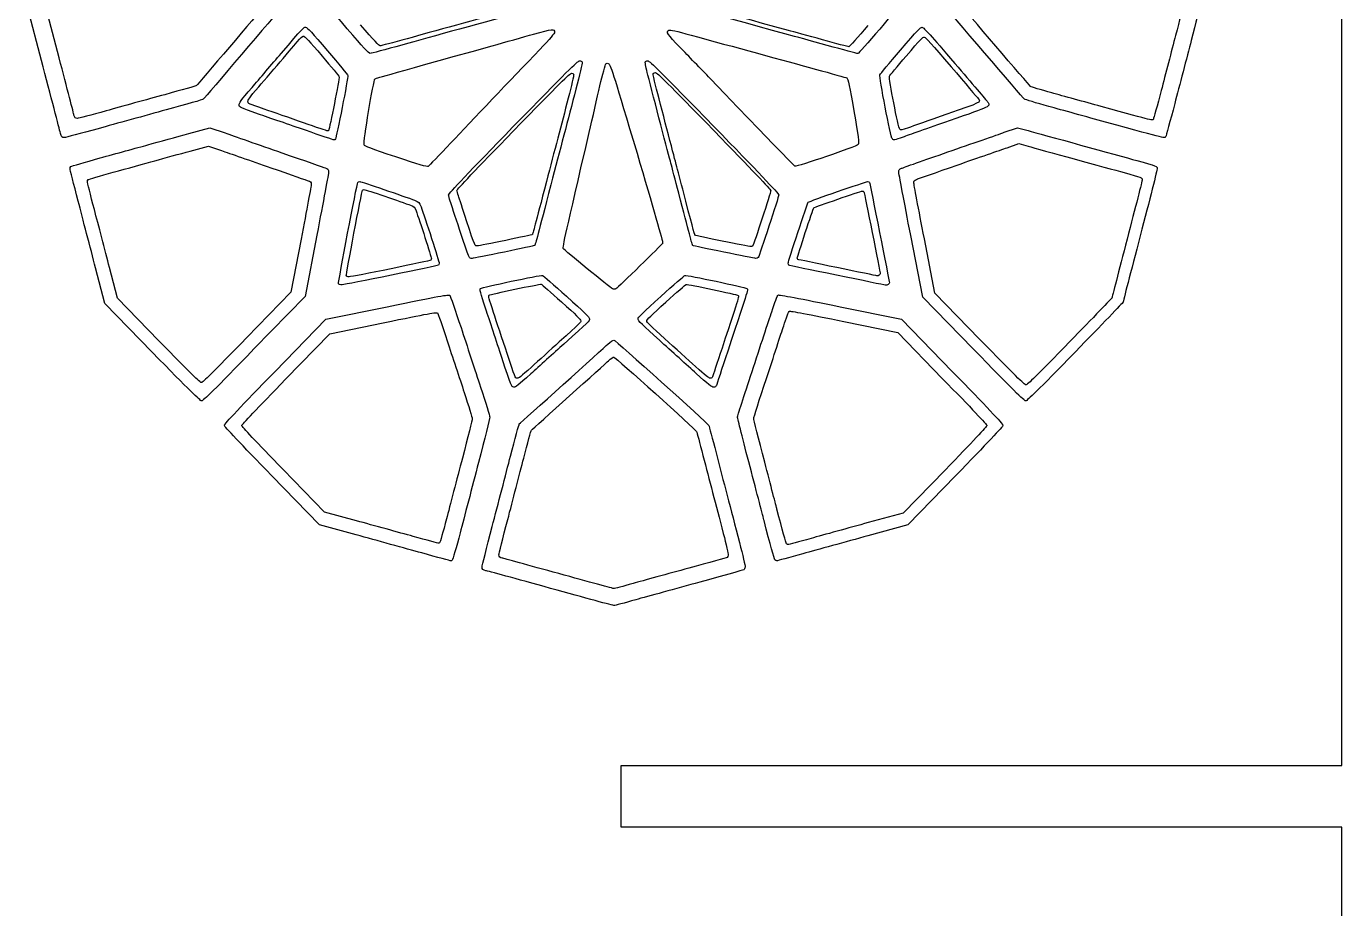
# Model space of a CAD drawing. Extents: x 0 to 3056, y 2 to 1701.
# Drawn here: x 2592.1 to 3056.4, y 1122.6 to 1433.9 of the extents above; entities that cross this region are included whole.
import ezdxf

# ---------------------------------------------------------------- set-up
doc = ezdxf.new("R2010")
doc.units = 0
doc.layers.add('K0102_Printing_Least_6', color=7, linetype='CONTINUOUS')

msp = doc.modelspace()

# ---------------------------------------------------------------- linework, layer by layer
at = {"layer": 'K0102_Printing_Least_6', "color": 1}
for points in [[(3056.421624, 1173.147971), (3056.421624, 1603.68896)], [(2603.721635, 1422.832964), (2598.599635, 1442.423964), (2600.165635, 1448.405964)], [(2649.990634, 1389.932965), (2656.417634, 1391.704965), (2661.062633, 1390.098965)], [(2938.305627, 1391.104965), (2942.435626, 1392.547965), (2945.714626, 1391.643965)], [(2689.130633, 1358.860966), (2685.524633, 1340.153966), (2670.019633, 1324.199967)], [(2928.618627, 1323.589967), (2912.866627, 1339.769967), (2909.128627, 1358.939966)], [(2638.830634, 1323.130967), (2624.337634, 1338.018967), (2621.510634, 1348.867966)], [(2683.773633, 1309.509967), (2699.335633, 1325.478967), (2718.129632, 1329.327967)], [(2880.745628, 1329.774967), (2899.699628, 1325.900967), (2915.453627, 1309.728967)], [(2708.638632, 1259.488969), (2697.427633, 1262.569968), (2682.817633, 1277.561968)], [(2916.417627, 1277.380968), (2901.631627, 1262.193968), (2889.315628, 1258.814969)], [(3056.421624, 948.094976), (3056.421624, 1151.319971), (2802.15563, 1151.319971), (2802.15563, 1173.147971), (3056.421624, 1173.147971)]]:
    msp.add_lwpolyline(points, dxfattribs=at)
at = {"layer": 'K0102_Printing_Least_6', "color": 4}
for points in [[(2598.109935, 1419.613965), (2592.144935, 1442.430964)], [(2649.492934, 1396.113965), (2656.913934, 1398.160965), (2662.277933, 1396.305965)], [(2937.328927, 1396.532065), (2942.003926, 1398.165065), (2945.714926, 1397.142065)], [(2694.687933, 1360.234966), (2690.523933, 1338.633967), (2672.620933, 1320.211967)], [(2926.363927, 1320.107067), (2908.531927, 1338.423067), (2904.300927, 1360.122066)], [(2636.605934, 1318.977967), (2619.870935, 1336.168967), (2616.605935, 1348.695966)], [(2679.941833, 1312.148967), (2697.878833, 1330.555967), (2719.542832, 1334.992967)], [(2879.456828, 1334.977967), (2901.038827, 1330.566967), (2918.976827, 1312.152967)], [(2708.601832, 1254.492969), (2695.679833, 1258.043969), (2678.839833, 1275.324968)], [(2920.074827, 1275.320968), (2903.238827, 1258.027969), (2889.214828, 1254.180969)]]:
    msp.add_lwpolyline(points, dxfattribs=at)
at = {"layer": 'K0102_Printing_Least_6', "color": 1}
for points in [[(2690.053633, 1430.446964)], [(2726.535632, 1429.558964)], [(2902.741627, 1423.440964)], [(2764.029631, 1396.969965)], [(2847.815629, 1356.209966)], [(2980.681625, 1358.804966)], [(2735.139632, 1351.994966)], [(2893.532628, 1346.559966)], [(2755.511631, 1339.043967)], [(2837.717629, 1320.432967)], [(2653.921634, 1308.245967)], [(2916.417627, 1277.380968)], [(2799.59763, 1235.529969)]]:
    msp.add_lwpolyline(points, close=True, dxfattribs=at)
at = {"layer": 'K0102_Printing_Least_6', "color": 4}
for points in [[(2724.683732, 1427.324964)], [(2919.894927, 1420.832964)], [(2870.627828, 1418.865965)], [(2973.062926, 1400.145965)], [(2701.258032, 1394.185065)], [(2742.020731, 1392.825165)], [(2607.570935, 1383.723965)], [(2857.742829, 1374.492966)], [(2749.480931, 1352.074966)], [(2781.64253, 1355.529466)], [(2737.878832, 1350.363966)], [(2896.777728, 1343.388066)], [(2790.93793, 1330.734967)], [(2839.722829, 1319.293867)], [(2926.363927, 1320.107067)], [(2662.003833, 1293.176968)], [(2847.597829, 1278.516968)], [(2752.999931, 1243.168869)]]:
    msp.add_lwpolyline(points, close=True, dxfattribs=at)
at = {"layer": 'K0102_Printing_Least_6', "color": 1}
for points in [[(2675.752633, 1440.591964), (2674.776633, 1439.434964), (2652.808634, 1413.676965), (2652.231634, 1413.016965)], [(2763.852631, 1439.854964), (2751.582631, 1436.487964), (2735.427632, 1432.028964), (2726.535632, 1429.558964)], [(2861.222628, 1432.463964), (2833.982629, 1439.895964), (2828.144629, 1441.562964), (2827.937629, 1441.959964)], [(2946.576626, 1412.733965), (2946.068626, 1413.168965), (2922.628627, 1440.575964), (2921.901627, 1441.590964)], [(3000.554625, 1441.410964), (3000.412625, 1440.802964), (2999.169625, 1435.997964), (2997.787625, 1430.732964)], [(2682.776633, 1422.638964), (2689.269633, 1430.252964), (2689.450633, 1430.446964), (2690.053633, 1430.446964)], [(2690.053633, 1430.446964), (2690.443633, 1430.446964), (2692.040633, 1428.724964), (2696.539633, 1423.451964)], [(2717.021632, 1427.026964), (2716.649632, 1427.009964), (2714.914632, 1428.883964), (2710.153632, 1434.456964)], [(2873.115628, 1429.189964), (2868.162628, 1430.555964), (2862.812628, 1432.029964), (2861.222628, 1432.463964)], [(2889.185628, 1434.217964), (2885.655628, 1430.087964), (2882.618628, 1426.707964), (2882.441628, 1426.707964)], [(2902.741627, 1423.440964), (2907.807627, 1429.373964), (2908.574627, 1430.179964), (2909.093627, 1430.118964)], [(2909.093627, 1430.118964), (2909.557627, 1430.067964), (2911.630627, 1427.777964), (2918.631627, 1419.594965)], [(2997.787625, 1430.732964), (2996.405625, 1425.466964), (2994.126625, 1416.741965), (2992.727625, 1411.341965)], [(2726.535632, 1429.558964), (2721.577632, 1428.177964), (2717.294632, 1427.039964), (2717.021632, 1427.026964)], [(2882.441628, 1426.707964), (2882.265628, 1426.707964), (2878.068628, 1427.825964), (2873.115628, 1429.189964)], [(2608.959635, 1402.635965), (2608.895635, 1402.967965), (2606.538635, 1412.057965), (2603.721635, 1422.832964)], [(2674.172633, 1412.571965), (2676.304633, 1415.057965), (2680.176633, 1419.585965), (2682.776633, 1422.638964)], [(2696.539633, 1423.451964), (2699.821633, 1419.605965), (2702.540632, 1416.309965), (2702.579632, 1416.128965)], [(2896.776628, 1416.321965), (2896.889628, 1416.524965), (2899.572628, 1419.726965), (2902.741627, 1423.440964)], [(2702.579632, 1416.128965), (2702.684632, 1415.626965), (2699.155633, 1397.660965), (2698.883633, 1397.323965)], [(2764.029631, 1396.969965), (2780.50663, 1413.893965), (2784.02263, 1417.389965), (2784.55563, 1417.389965)], [(2785.34463, 1416.929965), (2785.42263, 1416.676965), (2784.55863, 1412.927965), (2783.42563, 1408.602965)], [(2784.55563, 1417.389965), (2784.97563, 1417.389965), (2785.25163, 1417.229965), (2785.34463, 1416.929965)], [(2814.23463, 1413.189965), (2813.71463, 1415.197965), (2813.35363, 1417.018965), (2813.43363, 1417.231965)], [(2813.43363, 1417.231965), (2813.51463, 1417.447965), (2813.86363, 1417.619965), (2814.22063, 1417.619965)], [(2814.22063, 1417.619965), (2814.74363, 1417.619965), (2818.45963, 1413.925965), (2834.891629, 1397.048965)], [(2900.417627, 1397.598965), (2899.946628, 1397.987965), (2896.486628, 1415.786965), (2896.776628, 1416.321965)], [(2918.631627, 1419.594965), (2923.548627, 1413.841965), (2927.814627, 1408.828965), (2928.110627, 1408.450965)], [(2652.231634, 1413.016965), (2652.154634, 1412.928965), (2647.096634, 1411.483965), (2640.996634, 1409.809965)], [(2670.362633, 1407.360965), (2670.302633, 1407.957965), (2670.827633, 1408.672965), (2674.172633, 1412.571965)], [(2821.386629, 1385.796965), (2820.818629, 1387.926965), (2815.99263, 1406.429965), (2814.23463, 1413.189965)], [(2954.085626, 1410.447965), (2950.166626, 1411.525965), (2946.787626, 1412.553965), (2946.576626, 1412.733965)], [(2640.996634, 1409.809965), (2634.891634, 1408.135965), (2625.598634, 1405.573965), (2620.342634, 1404.111965)], [(2676.084633, 1404.717965), (2670.515633, 1406.642965), (2670.430633, 1406.681965), (2670.362633, 1407.360965)], [(2783.42563, 1408.602965), (2780.96763, 1399.212965), (2778.570631, 1390.032965), (2775.736631, 1379.141966)], [(2928.110627, 1408.450965), (2929.171627, 1407.099965), (2929.297627, 1407.164965), (2917.009627, 1402.889965)], [(2971.484626, 1405.660965), (2965.833626, 1407.215965), (2958.001626, 1409.371965), (2954.085626, 1410.447965)], [(2992.727625, 1411.341965), (2991.324625, 1405.938965), (2990.075625, 1401.384965), (2989.945625, 1401.213965)], [(2610.164635, 1401.441965), (2609.462635, 1401.421965), (2609.127635, 1401.753965), (2608.959635, 1402.635965)], [(2620.342634, 1404.111965), (2615.083635, 1402.652965), (2610.502635, 1401.448965), (2610.164635, 1401.441965)], [(2689.984633, 1399.893965), (2685.449633, 1401.471965), (2679.195633, 1403.642965), (2676.084633, 1404.717965)], [(2917.009627, 1402.889965), (2910.838627, 1400.741965), (2904.766627, 1398.613965), (2903.518627, 1398.161965)], [(2989.945625, 1401.213965), (2989.507625, 1400.640965), (2991.165625, 1400.242965), (2971.484626, 1405.660965)], [(2698.437633, 1397.027965), (2698.323633, 1397.027965), (2694.519633, 1398.316965), (2689.984633, 1399.893965)], [(2903.518627, 1398.161965), (2900.906627, 1397.214965), (2900.887627, 1397.211965), (2900.417627, 1397.598965)], [(2698.883633, 1397.323965), (2698.752633, 1397.158965), (2698.553633, 1397.027965), (2698.437633, 1397.027965)], [(2744.144631, 1376.048966), (2744.144631, 1376.382966), (2750.724631, 1383.302965), (2764.029631, 1396.969965)], [(2834.891629, 1397.048965), (2848.056629, 1383.529965), (2854.922629, 1376.301966), (2854.929629, 1375.975966)], [(2637.493634, 1386.488965), (2640.832634, 1387.408965), (2646.455634, 1388.957965), (2649.990634, 1389.932965)], [(2661.062633, 1390.098965), (2663.616633, 1389.211965), (2671.437633, 1386.485965), (2678.443633, 1384.039965)], [(2920.688627, 1384.976965), (2928.104627, 1387.553965), (2936.034627, 1390.310965), (2938.305627, 1391.104965)], [(2945.714626, 1391.643965), (2949.754626, 1390.524965), (2973.956626, 1383.871965), (2979.587626, 1382.329965)], [(2622.853634, 1382.453965), (2627.565634, 1383.752965), (2634.154634, 1385.568965), (2637.493634, 1386.488965)], [(2678.443633, 1384.039965), (2685.449633, 1381.593965), (2691.393633, 1379.533966), (2691.657633, 1379.459966)], [(2823.817629, 1376.470966), (2822.789629, 1380.437965), (2821.691629, 1384.633965), (2821.386629, 1385.796965)], [(2906.298627, 1379.903966), (2906.795627, 1380.117965), (2913.273627, 1382.401965), (2920.688627, 1384.976965)], [(2613.685635, 1379.202966), (2613.685635, 1379.411966), (2613.820635, 1379.695966), (2613.982635, 1379.834966)], [(2616.182635, 1369.269966), (2614.808635, 1374.523966), (2613.685635, 1378.992966), (2613.685635, 1379.202966)], [(2613.982635, 1379.834966), (2614.148635, 1379.972966), (2618.136635, 1381.150965), (2622.853634, 1382.453965)], [(2691.657633, 1379.459966), (2692.422633, 1379.245966), (2692.726633, 1378.893966), (2692.732633, 1378.207966)], [(2775.736631, 1379.141966), (2771.779631, 1363.955966), (2770.888631, 1360.625966), (2770.738631, 1360.472966)], [(2905.394627, 1378.812966), (2905.394627, 1379.389966), (2905.560627, 1379.585966), (2906.298627, 1379.903966)], [(2979.587626, 1382.329965), (2985.840625, 1380.617965), (2986.023625, 1380.548965), (2986.023625, 1379.865966)], [(2986.023625, 1379.865966), (2986.023625, 1379.543966), (2983.621625, 1370.068966), (2980.681625, 1358.804966)], [(2692.732633, 1378.207966), (2692.732633, 1377.852966), (2691.112633, 1369.147966), (2689.130633, 1358.860966)], [(2705.067632, 1345.868966), (2704.941632, 1346.202966), (2710.562632, 1375.650966), (2710.839632, 1376.106966)], [(2710.839632, 1376.106966), (2710.916632, 1376.238966), (2711.183632, 1376.344966), (2711.427632, 1376.344966)], [(2711.427632, 1376.344966), (2711.850632, 1376.344966), (2724.780632, 1371.946966), (2727.803632, 1370.776966)], [(2744.653631, 1374.074966), (2744.373631, 1374.883966), (2744.144631, 1375.771966), (2744.144631, 1376.048966)], [(2828.162629, 1360.237966), (2828.035629, 1360.371966), (2826.979629, 1364.320966), (2823.817629, 1376.470966)], [(2854.929629, 1375.975966), (2854.929629, 1375.394966), (2848.906629, 1356.976966), (2848.561629, 1356.518966)], [(2870.112628, 1369.891966), (2870.374628, 1370.162966), (2886.720628, 1375.826966), (2887.241628, 1375.826966)], [(2887.241628, 1375.826966), (2887.468628, 1375.826966), (2887.720628, 1375.718966), (2887.804628, 1375.581966)], [(2887.804628, 1375.581966), (2887.909628, 1375.405966), (2893.532628, 1346.920966), (2893.532628, 1346.559966)], [(2909.128627, 1358.939966), (2907.075627, 1369.485966), (2905.394627, 1378.426966), (2905.394627, 1378.812966)], [(2727.803632, 1370.776966), (2729.155632, 1370.250966), (2729.205632, 1370.201966), (2729.717632, 1368.813966)], [(2747.558631, 1365.323966), (2746.241631, 1369.325966), (2744.934631, 1373.265966), (2744.653631, 1374.074966)], [(2864.283628, 1352.250966), (2864.283628, 1352.780966), (2869.846628, 1369.619966), (2870.112628, 1369.891966)], [(2621.510634, 1348.867966), (2619.950635, 1354.831966), (2617.555635, 1364.013966), (2616.182635, 1369.269966)], [(2729.717632, 1368.813966), (2730.857632, 1365.707966), (2735.139632, 1352.427966), (2735.139632, 1351.994966)], [(2751.403631, 1356.463966), (2750.427631, 1356.433966), (2750.673631, 1355.870966), (2747.558631, 1365.323966)], [(2770.738631, 1360.472966), (2770.656631, 1360.387966), (2766.450631, 1359.454966), (2761.390631, 1358.399966)], [(2761.390631, 1358.399966), (2756.334631, 1357.348966), (2751.837631, 1356.477966), (2751.403631, 1356.463966)], [(2847.815629, 1356.209966), (2847.151629, 1356.212966), (2828.328629, 1360.072966), (2828.162629, 1360.237966)], [(2848.561629, 1356.518966), (2848.435629, 1356.346966), (2848.097629, 1356.209966), (2847.815629, 1356.209966)], [(2980.681625, 1358.804966), (2977.744626, 1347.544966), (2975.339626, 1338.247967), (2975.339626, 1338.151967)], [(2734.905632, 1351.387966), (2734.776632, 1351.304966), (2728.472632, 1349.962966), (2720.894632, 1348.406966)], [(2735.139632, 1351.994966), (2735.139632, 1351.740966), (2735.034632, 1351.469966), (2734.905632, 1351.387966)], [(2864.497628, 1351.686966), (2864.380628, 1351.763966), (2864.283628, 1352.016966), (2864.283628, 1352.250966)], [(2878.276628, 1348.790966), (2870.815628, 1350.309966), (2864.616628, 1351.614966), (2864.497628, 1351.686966)], [(2720.894632, 1348.406966), (2713.317632, 1346.846966), (2706.683632, 1345.564966), (2706.154632, 1345.554966)], [(2892.333628, 1345.907966), (2892.065628, 1345.974966), (2885.738628, 1347.272966), (2878.276628, 1348.790966)], [(2893.532628, 1346.559966), (2893.532628, 1346.534966), (2893.372628, 1346.351966), (2893.177628, 1346.153966)], [(2706.154632, 1345.554966), (2705.529632, 1345.541966), (2705.146632, 1345.653966), (2705.067632, 1345.868966)], [(2755.511631, 1339.043967), (2755.846631, 1339.382967), (2773.292631, 1343.065966), (2773.900631, 1342.927966)], [(2773.900631, 1342.927966), (2774.077631, 1342.888966), (2777.291631, 1340.092966), (2781.04663, 1336.714967)], [(2817.92363, 1336.657967), (2821.672629, 1340.033966), (2824.880629, 1342.829966), (2825.057629, 1342.868966)], [(2825.057629, 1342.868966), (2825.669629, 1343.012966), (2843.021629, 1339.329967), (2843.368629, 1338.982967)], [(2893.177628, 1346.153966), (2892.972628, 1345.942966), (2892.618628, 1345.840966), (2892.333628, 1345.907966)], [(2757.078631, 1332.945967), (2755.429631, 1337.953967), (2755.222631, 1338.755967), (2755.511631, 1339.043967)], [(2843.368629, 1338.982967), (2843.747629, 1338.606967), (2844.197629, 1340.076966), (2837.717629, 1320.432967)], [(2975.339626, 1338.151967), (2975.339626, 1338.051967), (2968.644626, 1331.094967), (2960.466626, 1322.688967)], [(2718.129632, 1329.327967), (2734.231632, 1332.621967), (2736.972632, 1333.126967), (2737.250632, 1332.831967)], [(2737.250632, 1332.831967), (2737.429632, 1332.642967), (2738.988632, 1328.189967), (2740.717631, 1322.932967)], [(2761.836631, 1318.515967), (2760.265631, 1323.283967), (2758.123631, 1329.779967), (2757.078631, 1332.945967)], [(2781.04663, 1336.714967), (2786.18863, 1332.085967), (2787.87063, 1330.439967), (2787.87063, 1330.038967)], [(2811.11363, 1329.982967), (2811.11363, 1330.391967), (2812.74763, 1331.992967), (2817.92363, 1336.657967)], [(2859.479629, 1328.257967), (2860.370628, 1330.974967), (2861.256628, 1333.300967), (2861.448628, 1333.424967)], [(2861.448628, 1333.424967), (2861.678628, 1333.575967), (2868.220628, 1332.336967), (2880.745628, 1329.774967)], [(2787.87063, 1330.038967), (2787.87063, 1329.420967), (2787.67963, 1329.233967), (2780.25163, 1322.554967)], [(2817.48763, 1323.696967), (2812.65263, 1328.054967), (2811.11363, 1329.572967), (2811.11363, 1329.982967)], [(2853.369629, 1309.704967), (2855.839629, 1317.189967), (2858.587629, 1325.540967), (2859.479629, 1328.257967)], [(2670.019633, 1324.199967), (2657.726634, 1311.544967), (2654.397634, 1308.245967), (2653.921634, 1308.245967)], [(2828.377629, 1313.868967), (2825.895629, 1316.114967), (2820.994629, 1320.533967), (2817.48763, 1323.696967)], [(2944.982626, 1307.407967), (2944.499626, 1307.407967), (2941.107626, 1310.761967), (2928.618627, 1323.589967)], [(2653.921634, 1308.245967), (2653.447634, 1308.245967), (2650.308634, 1311.341967), (2638.830634, 1323.130967)], [(2740.717631, 1322.932967), (2742.442631, 1317.679967), (2745.136631, 1309.499967), (2746.698631, 1304.758967)], [(2780.25163, 1322.554967), (2777.274631, 1319.875967), (2772.855631, 1315.890967), (2770.431631, 1313.696967)], [(2837.717629, 1320.432967), (2835.979629, 1315.161967), (2834.466629, 1310.610967), (2834.361629, 1310.316967)], [(2960.466626, 1322.688967), (2948.685626, 1310.582967), (2945.465626, 1307.407967), (2944.982626, 1307.407967)], [(2765.354631, 1309.777967), (2764.694631, 1309.845967), (2764.664631, 1309.920967), (2761.836631, 1318.515967)], [(2770.405631, 1291.422968), (2771.097631, 1292.059968), (2796.54263, 1314.949967), (2797.67563, 1315.957967)], [(2797.67563, 1315.957967), (2798.47663, 1316.665967), (2799.29763, 1317.248967), (2799.50163, 1317.248967)], [(2799.50163, 1317.248967), (2799.93763, 1317.248967), (2828.505629, 1291.558968), (2828.743629, 1290.952968)], [(2668.211633, 1293.049968), (2668.211633, 1293.375968), (2673.521633, 1298.989968), (2683.773633, 1309.509967)], [(2770.431631, 1313.696967), (2766.643631, 1310.269967), (2765.926631, 1309.717967), (2765.354631, 1309.777967)], [(2833.526629, 1309.785967), (2833.029629, 1309.789967), (2831.886629, 1310.696967), (2828.377629, 1313.868967)], [(2834.361629, 1310.316967), (2834.220629, 1309.939967), (2833.978629, 1309.782967), (2833.526629, 1309.785967)], [(2848.874629, 1295.587968), (2848.874629, 1295.865968), (2850.895629, 1302.215967), (2853.369629, 1309.704967)], [(2915.453627, 1309.728967), (2925.827627, 1299.079968), (2931.206627, 1293.392968), (2931.206627, 1293.062968)], [(2746.698631, 1304.758967), (2748.261631, 1300.013967), (2749.539631, 1295.858968), (2749.539631, 1295.526968)], [(2749.539631, 1295.526968), (2749.539631, 1295.194968), (2747.976631, 1288.935968), (2746.065631, 1281.615968)], [(2852.765629, 1280.187968), (2850.625629, 1288.379968), (2848.874629, 1295.309968), (2848.874629, 1295.587968)], [(2682.817633, 1277.561968), (2673.206633, 1287.430968), (2668.211633, 1292.727968), (2668.211633, 1293.049968)], [(2767.718631, 1281.548968), (2769.108631, 1286.898968), (2770.316631, 1291.340968), (2770.405631, 1291.422968)], [(2828.743629, 1290.952968), (2828.832629, 1290.724968), (2829.840629, 1286.936968), (2830.982629, 1282.536968)], [(2931.206627, 1293.062968), (2931.206627, 1292.736968), (2926.147627, 1287.367968), (2916.417627, 1277.380968)], [(2746.065631, 1281.615968), (2744.156631, 1274.299968), (2741.628631, 1264.623968), (2740.453631, 1260.112968)], [(2762.066631, 1259.887969), (2763.787631, 1266.451968), (2766.328631, 1276.200968), (2767.718631, 1281.548968)], [(2830.982629, 1282.536968), (2833.271629, 1273.707968), (2835.386629, 1265.593968), (2838.162629, 1254.989969)], [(2857.098629, 1263.555968), (2856.854629, 1264.509968), (2854.903629, 1271.995968), (2852.765629, 1280.187968)], [(2860.480628, 1251.383969), (2860.241628, 1251.682969), (2859.036629, 1256.018969), (2857.098629, 1263.555968)], [(2728.682632, 1253.968969), (2723.823632, 1255.310969), (2714.802632, 1257.794969), (2708.638632, 1259.488969)], [(2740.453631, 1260.112968), (2739.276632, 1255.605969), (2738.182632, 1251.833969), (2738.023632, 1251.728969)], [(2758.943631, 1247.420969), (2758.943631, 1247.710969), (2760.347631, 1253.320969), (2762.066631, 1259.887969)], [(2889.315628, 1258.814969), (2882.543628, 1256.951969), (2873.472628, 1254.447969), (2869.157628, 1253.246969)], [(2737.626632, 1251.535969), (2737.569632, 1251.531969), (2733.543632, 1252.630969), (2728.682632, 1253.968969)], [(2838.162629, 1254.989969), (2839.170629, 1251.144969), (2839.961629, 1247.720969), (2839.920629, 1247.379969)], [(2738.023632, 1251.728969), (2737.863632, 1251.623969), (2737.683632, 1251.538969), (2737.626632, 1251.535969)], [(2861.036628, 1251.047969), (2860.889628, 1251.040969), (2860.639628, 1251.191969), (2860.480628, 1251.383969)], [(2869.157628, 1253.246969), (2864.841628, 1252.046969), (2861.187628, 1251.054969), (2861.036628, 1251.047969)], [(2760.139631, 1246.286969), (2759.311631, 1246.457969), (2758.943631, 1246.804969), (2758.943631, 1247.420969)], [(2780.06263, 1240.839969), (2769.435631, 1243.769969), (2760.469631, 1246.221969), (2760.139631, 1246.286969)], [(2839.487629, 1246.559969), (2839.289629, 1246.446969), (2833.196629, 1244.733969), (2825.944629, 1242.751969)], [(2839.920629, 1247.379969), (2839.879629, 1247.039969), (2839.684629, 1246.671969), (2839.487629, 1246.559969)], [(2799.59763, 1235.529969), (2799.47863, 1235.519969), (2790.68663, 1237.907969), (2780.06263, 1240.839969)], [(2825.944629, 1242.751969), (2818.69263, 1240.768969), (2809.84663, 1238.339969), (2806.28663, 1237.348969)], [(2806.28663, 1237.348969), (2802.72763, 1236.360969), (2799.71663, 1235.539969), (2799.59763, 1235.529969)]]:
    msp.add_open_spline(points, degree=3, dxfattribs=at)
at = {"layer": 'K0102_Printing_Least_6', "color": 4}
for points in [[(2682.003933, 1440.297964), (2680.867933, 1438.949964), (2655.281934, 1408.949965), (2654.609934, 1408.180965)], [(2705.453732, 1433.074964), (2699.406733, 1440.156964), (2697.996733, 1441.953964), (2698.066733, 1442.516964)], [(2768.488731, 1439.410964), (2754.085731, 1435.457964), (2735.121732, 1430.223964), (2724.683732, 1427.324964)], [(2861.144928, 1430.957964), (2829.757929, 1439.520964), (2823.031929, 1441.441964), (2822.792929, 1441.898964)], [(2900.851927, 1442.297964), (2900.796927, 1441.906964), (2897.722928, 1438.074964), (2893.363928, 1432.977964)], [(2944.413926, 1408.281965), (2943.828926, 1408.781965), (2916.867927, 1440.305964), (2916.031927, 1441.473964)], [(3006.499925, 1441.266964), (3006.335925, 1440.566964), (3004.906925, 1435.039964), (3003.316925, 1428.984964)], [(2682.071033, 1424.341064), (2689.805033, 1433.411064), (2690.020033, 1433.642064), (2690.739033, 1433.642064)], [(2690.739033, 1433.642064), (2691.204033, 1433.642064), (2693.106033, 1431.591064), (2698.465033, 1425.310064)], [(2713.515732, 1424.352964), (2713.078732, 1424.332964), (2711.042732, 1426.531964), (2705.453732, 1433.074964)], [(2756.561731, 1427.070164), (2761.092731, 1428.335164), (2767.678731, 1430.182164), (2771.194731, 1431.173164)], [(2771.194731, 1431.173164), (2777.811731, 1433.039164), (2778.550731, 1433.106164), (2778.603731, 1431.825164)], [(2778.603731, 1431.825164), (2778.621731, 1431.448164), (2777.037731, 1429.617164), (2773.342731, 1425.747164)], [(2823.030829, 1426.365964), (2818.25083, 1431.306964), (2817.84183, 1431.925964), (2818.94383, 1432.579964)], [(2818.94383, 1432.579964), (2819.26683, 1432.774964), (2821.630829, 1432.248964), (2826.789829, 1430.830964)], [(2826.789829, 1430.830964), (2841.192829, 1426.878964), (2860.171828, 1421.700964), (2870.627828, 1418.865965)], [(2874.847928, 1427.184964), (2869.140928, 1428.758964), (2862.976928, 1430.457964), (2861.144928, 1430.957964)], [(2893.363928, 1432.977964), (2889.296928, 1428.219964), (2885.796928, 1424.324964), (2885.593928, 1424.324964)], [(2900.644927, 1425.492964), (2906.781927, 1432.680964), (2907.710927, 1433.656964), (2908.339927, 1433.582964)], [(2908.339927, 1433.582964), (2908.902927, 1433.520964), (2911.413927, 1430.746964), (2919.894927, 1420.832964)], [(2724.683732, 1427.324964), (2718.863732, 1425.703964), (2713.835732, 1424.367964), (2713.515732, 1424.352964)], [(2715.217732, 1415.383165), (2715.662732, 1415.651165), (2716.259732, 1415.818165), (2756.561731, 1427.070164)], [(2773.342731, 1425.747164), (2763.033731, 1414.940165), (2749.474731, 1400.686165), (2742.020731, 1392.825165)], [(2833.582829, 1415.427965), (2830.320829, 1418.817965), (2825.570829, 1423.740964), (2823.030829, 1426.365964)], [(2885.593928, 1424.324964), (2885.390928, 1424.324964), (2880.554928, 1425.613964), (2874.847928, 1427.184964)], [(2893.417928, 1416.867965), (2893.554928, 1417.113965), (2896.804928, 1420.992964), (2900.644927, 1425.492964)], [(3003.316925, 1428.984964), (3001.726925, 1422.926964), (2999.105925, 1412.891965), (2997.496925, 1406.680965)], [(2671.821033, 1412.349065), (2674.360033, 1415.310065), (2678.973033, 1420.704064), (2682.071033, 1424.341064)], [(2698.465033, 1425.310064), (2702.375032, 1420.728064), (2705.614032, 1416.802065), (2705.661032, 1416.587065)], [(2763.925931, 1398.418965), (2782.77793, 1417.781965), (2786.80093, 1421.781964), (2787.41093, 1421.781964)], [(2788.31293, 1421.254964), (2788.40293, 1420.965964), (2787.41393, 1416.676965), (2786.11793, 1411.727965)], [(2787.41093, 1421.781964), (2787.89093, 1421.781964), (2788.20693, 1421.598964), (2788.31293, 1421.254964)], [(2796.71553, 1420.673464), (2796.97753, 1420.937464), (2797.33753, 1420.959464), (2797.76753, 1420.734464)], [(2797.76753, 1420.734464), (2798.30653, 1420.451464), (2800.02053, 1415.008465), (2807.70853, 1389.132465)], [(2811.53183, 1416.750965), (2810.94183, 1419.031965), (2810.53183, 1421.098964), (2810.62183, 1421.340964)], [(2810.62183, 1421.340964), (2810.71483, 1421.586964), (2811.10983, 1421.781964), (2811.51583, 1421.781964)], [(2811.51583, 1421.781964), (2812.10983, 1421.781964), (2816.32883, 1417.586965), (2834.988829, 1398.422965)], [(2919.894927, 1420.832964), (2925.851927, 1413.863965), (2931.019927, 1407.789965), (2931.378927, 1407.332965)], [(2604.210935, 1396.090965), (2604.136935, 1396.477965), (2601.390935, 1407.063965), (2598.109935, 1419.613965)], [(2705.661032, 1416.587065), (2705.786032, 1415.989065), (2701.582032, 1394.587065), (2701.258032, 1394.185065)], [(2794.61953, 1412.923465), (2795.55853, 1416.987465), (2796.49253, 1420.450464), (2796.71553, 1420.673464)], [(2819.65283, 1385.645965), (2819.00783, 1388.063965), (2813.52783, 1409.074965), (2811.53183, 1416.750965)], [(2870.627828, 1418.865965), (2876.459828, 1417.288965), (2881.465828, 1415.871965), (2881.748828, 1415.721965)], [(2897.828928, 1394.184965), (2897.257928, 1394.656965), (2893.066928, 1416.219965), (2893.417928, 1416.867965)], [(2667.282033, 1406.142065), (2667.211033, 1406.853065), (2667.836033, 1407.704065), (2671.821033, 1412.349065)], [(2711.380732, 1392.137165), (2711.031732, 1392.930165), (2714.684732, 1415.063165), (2715.217732, 1415.383165)], [(2786.11793, 1411.727965), (2783.30493, 1400.984965), (2780.56293, 1390.481965), (2777.320931, 1378.020966)], [(2790.81353, 1396.481465), (2791.97753, 1401.482465), (2793.68953, 1408.880465), (2794.61953, 1412.923465)], [(2863.476828, 1384.570965), (2863.030828, 1384.835965), (2862.599828, 1385.281965), (2833.582829, 1415.427965)], [(2881.748828, 1415.721965), (2882.134828, 1415.515965), (2882.762828, 1412.585965), (2884.229828, 1404.105965)], [(2654.609934, 1408.180965), (2654.519934, 1408.078965), (2648.628934, 1406.395965), (2641.523934, 1404.445965)], [(2931.378927, 1407.332965), (2932.663927, 1405.695965), (2932.816927, 1405.773965), (2917.929927, 1400.594965)], [(2953.050926, 1405.652965), (2948.542926, 1406.891965), (2944.656926, 1408.074965), (2944.413926, 1408.281965)], [(2641.523934, 1404.445965), (2634.413934, 1402.496965), (2623.589934, 1399.512965), (2617.468935, 1397.809965)], [(2674.098033, 1402.993065), (2667.465033, 1405.286065), (2667.364033, 1405.333065), (2667.282033, 1406.142065)], [(2690.657033, 1397.247065), (2685.254033, 1399.126065), (2677.805033, 1401.712065), (2674.098033, 1402.993065)], [(2884.229828, 1404.105965), (2885.814828, 1394.929965), (2886.109828, 1392.664965), (2885.762828, 1392.216965)], [(2973.062926, 1400.145965), (2966.562926, 1401.934965), (2957.554926, 1404.414965), (2953.050926, 1405.652965)], [(2997.496925, 1406.680965), (2995.882925, 1400.465965), (2994.445925, 1395.227965), (2994.296925, 1395.031965)], [(2617.468935, 1397.809965), (2611.343935, 1396.109965), (2606.007935, 1394.707965), (2605.613935, 1394.699965)], [(2741.175931, 1374.481966), (2741.175931, 1374.863966), (2748.703931, 1382.781965), (2763.925931, 1398.418965)], [(2834.988829, 1398.422965), (2849.937829, 1383.070965), (2857.734829, 1374.863966), (2857.742829, 1374.492966)], [(2917.929927, 1400.594965), (2910.453927, 1397.992965), (2903.097927, 1395.414965), (2901.585927, 1394.867965)], [(2994.296925, 1395.031965), (2993.792925, 1394.371965), (2995.699925, 1393.914965), (2973.062926, 1400.145965)], [(2605.613935, 1394.699965), (2604.796935, 1394.676965), (2604.406935, 1395.063965), (2604.210935, 1396.090965)], [(2635.062934, 1392.137965), (2638.917934, 1393.199965), (2645.410934, 1394.988965), (2649.492934, 1396.113965)], [(2662.277933, 1396.305965), (2665.226933, 1395.281965), (2674.257933, 1392.133965), (2682.347933, 1389.309965)], [(2700.727032, 1393.833065), (2700.590032, 1393.833065), (2696.059033, 1395.368065), (2690.657033, 1397.247065)], [(2701.258032, 1394.185065), (2701.102032, 1393.989065), (2700.864032, 1393.833065), (2700.727032, 1393.833065)], [(2781.64253, 1355.529466), (2781.42153, 1355.874466), (2782.56953, 1360.993466), (2790.81353, 1396.481465)], [(2901.585927, 1394.867965), (2898.421928, 1393.719965), (2898.398928, 1393.715965), (2897.828928, 1394.184965)], [(2917.386927, 1389.595065), (2925.781927, 1392.513065), (2934.757927, 1395.634065), (2937.328927, 1396.532065)], [(2945.714926, 1397.142065), (2950.288926, 1395.876065), (2977.683926, 1388.345065), (2984.058925, 1386.599065)], [(2618.156935, 1387.477965), (2623.597934, 1388.977965), (2631.206934, 1391.074965), (2635.062934, 1392.137965)], [(2682.347933, 1389.309965), (2690.437933, 1386.484965), (2697.300933, 1384.106965), (2697.605933, 1384.020965)], [(2722.575732, 1387.849165), (2713.744732, 1390.805165), (2711.610732, 1391.619165), (2711.380732, 1392.137165)], [(2742.020731, 1392.825165), (2737.866732, 1388.438165), (2734.245732, 1384.703165), (2733.978732, 1384.525165)], [(2807.70853, 1389.132465), (2813.28853, 1370.344466), (2816.89953, 1357.689466), (2816.75453, 1357.412466)], [(2885.762828, 1392.216965), (2885.230828, 1391.532965), (2864.011828, 1384.253965), (2863.476828, 1384.570965)], [(2901.097927, 1383.853065), (2901.660927, 1384.095065), (2908.992927, 1386.681065), (2917.386927, 1389.595065)], [(2607.570935, 1383.723965), (2607.570935, 1383.965965), (2607.726935, 1384.293965), (2607.913935, 1384.453965)], [(2610.453935, 1372.254966), (2608.867935, 1378.320966), (2607.570935, 1383.481965), (2607.570935, 1383.723965)], [(2607.913935, 1384.453965), (2608.105935, 1384.613965), (2612.710935, 1385.973965), (2618.156935, 1387.477965)], [(2697.605933, 1384.020965), (2698.488933, 1383.773965), (2698.839933, 1383.367965), (2698.847933, 1382.574965)], [(2733.978732, 1384.525165), (2733.614732, 1384.283165), (2730.736732, 1385.119165), (2722.575732, 1387.849165)], [(2822.413829, 1375.055966), (2821.246829, 1379.559966), (2819.99983, 1384.324965), (2819.65283, 1385.645965)], [(2900.074927, 1382.618065), (2900.074927, 1383.271065), (2900.261927, 1383.493065), (2901.097927, 1383.853065)], [(2984.058925, 1386.599065), (2991.136925, 1384.661065), (2991.343925, 1384.583065), (2991.343925, 1383.810065)], [(2991.343925, 1383.810065), (2991.343925, 1383.446065), (2988.624925, 1372.720066), (2985.296925, 1359.970066)], [(2698.847933, 1382.574965), (2698.847933, 1382.164965), (2696.976933, 1372.113966), (2694.687933, 1360.234966)], [(2709.152832, 1378.867966), (2709.242832, 1379.023966), (2709.558832, 1379.148966), (2709.847832, 1379.148966)], [(2709.847832, 1379.148966), (2710.347832, 1379.148966), (2725.632832, 1373.949966), (2729.206832, 1372.566966)], [(2868.160728, 1371.896066), (2868.480728, 1372.228066), (2888.453728, 1379.149066), (2889.089728, 1379.149066)], [(2889.089728, 1379.149066), (2889.367728, 1379.149066), (2889.675728, 1379.017066), (2889.777728, 1378.849066)], [(2904.300927, 1360.122066), (2901.976927, 1372.060066), (2900.074927, 1382.181065), (2900.074927, 1382.618065)], [(2702.328832, 1343.121966), (2702.179832, 1343.516966), (2708.824832, 1378.328966), (2709.152832, 1378.867966)], [(2741.757931, 1372.223966), (2741.437931, 1373.148966), (2741.175931, 1374.164966), (2741.175931, 1374.481966)], [(2777.320931, 1378.020966), (2772.792931, 1360.645966), (2771.773931, 1356.836966), (2771.601931, 1356.660966)], [(2827.347829, 1356.621966), (2827.203829, 1356.773966), (2826.003829, 1361.258966), (2822.413829, 1375.055966)], [(2857.742829, 1374.492966), (2857.742829, 1373.832966), (2850.902829, 1352.918966), (2850.511829, 1352.398966)], [(2889.777728, 1378.849066), (2889.906728, 1378.634066), (2896.777728, 1343.829066), (2896.777728, 1343.388066)], [(2616.605935, 1348.695966), (2614.804935, 1355.582966), (2612.038935, 1366.184966), (2610.453935, 1372.254966)], [(2729.206832, 1372.566966), (2730.804832, 1371.945966), (2730.863832, 1371.887966), (2731.468832, 1370.246966)], [(2731.468832, 1370.246966), (2732.816832, 1366.574966), (2737.878832, 1350.875966), (2737.878832, 1350.363966)], [(2745.081931, 1362.211966), (2743.574931, 1366.789966), (2742.078931, 1371.297966), (2741.757931, 1372.223966)], [(2861.038728, 1350.341066), (2861.038728, 1350.989066), (2867.835728, 1371.564066), (2868.160728, 1371.896066)], [(2749.480931, 1352.074966), (2748.363931, 1352.039966), (2748.644931, 1351.395966), (2745.081931, 1362.211966)], [(2771.601931, 1356.660966), (2771.507931, 1356.563966), (2766.695931, 1355.496966), (2760.906931, 1354.289966)], [(2816.75453, 1357.412466), (2816.49253, 1356.914466), (2801.10353, 1341.923466), (2800.23553, 1341.320466)], [(2849.663829, 1352.047966), (2848.910829, 1352.051966), (2827.535829, 1356.434966), (2827.347829, 1356.621966)], [(2985.296925, 1359.970066), (2981.972925, 1347.224066), (2979.249926, 1336.700067), (2979.249926, 1336.591067)], [(2760.906931, 1354.289966), (2755.121931, 1353.086966), (2749.976931, 1352.090966), (2749.480931, 1352.074966)], [(2799.04853, 1341.303466), (2798.22053, 1341.733466), (2781.97153, 1355.021466), (2781.64253, 1355.529466)], [(2850.511829, 1352.398966), (2850.367829, 1352.203966), (2849.984829, 1352.047966), (2849.663829, 1352.047966)], [(2737.601832, 1349.645966), (2737.449832, 1349.547966), (2729.996832, 1347.961966), (2721.038832, 1346.121966)], [(2737.878832, 1350.363966), (2737.878832, 1350.063966), (2737.753832, 1349.742966), (2737.601832, 1349.645966)], [(2861.300728, 1349.653066), (2861.156728, 1349.747066), (2861.038728, 1350.056066), (2861.038728, 1350.341066)], [(2878.136728, 1346.114066), (2869.019728, 1347.970066), (2861.445728, 1349.564066), (2861.300728, 1349.653066)], [(2703.613832, 1342.750966), (2702.874832, 1342.734966), (2702.421832, 1342.867966), (2702.328832, 1343.121966)], [(2721.038832, 1346.121966), (2712.081832, 1344.277966), (2704.238832, 1342.762966), (2703.613832, 1342.750966)], [(2752.464931, 1341.441966), (2752.863931, 1341.844966), (2773.605931, 1346.223966), (2774.328931, 1346.059966)], [(2774.328931, 1346.059966), (2774.538931, 1346.012966), (2778.359931, 1342.688966), (2782.82493, 1338.672967)], [(2816.10583, 1338.652867), (2820.578829, 1342.680866), (2824.406829, 1346.016866), (2824.617829, 1346.063866)], [(2824.617829, 1346.063866), (2825.347829, 1346.234866), (2846.050829, 1341.840866), (2846.464829, 1341.426866)], [(2846.464829, 1341.426866), (2846.917829, 1340.977866), (2847.453829, 1342.731866), (2839.722829, 1319.293867)], [(2895.312728, 1342.591066), (2894.984728, 1342.673066), (2887.253728, 1344.259066), (2878.136728, 1346.114066)], [(2896.343728, 1342.892066), (2896.093728, 1342.634066), (2895.660728, 1342.509066), (2895.312728, 1342.591066)], [(2896.777728, 1343.388066), (2896.777728, 1343.357066), (2896.581728, 1343.134066), (2896.343728, 1342.892066)], [(2719.542832, 1334.992967), (2738.101832, 1338.789967), (2741.261831, 1339.371967), (2741.581831, 1339.031967)], [(2741.581831, 1339.031967), (2741.788831, 1338.813967), (2743.585831, 1333.680967), (2745.578831, 1327.621967)], [(2754.328931, 1334.191967), (2752.367931, 1340.145966), (2752.121931, 1341.098966), (2752.464931, 1341.441966)], [(2782.82493, 1338.672967), (2788.93793, 1333.168967), (2790.93793, 1331.211967), (2790.93793, 1330.734967)], [(2800.23553, 1341.320466), (2799.90753, 1341.091466), (2799.46353, 1341.085466), (2799.04853, 1341.303466)], [(2807.98083, 1330.688867), (2807.98083, 1331.176867), (2809.92983, 1333.086867), (2816.10583, 1338.652867)], [(2855.242829, 1333.250967), (2856.257829, 1336.344967), (2857.265829, 1338.992967), (2857.484829, 1339.133967)], [(2857.484829, 1339.133967), (2857.746829, 1339.305967), (2865.195828, 1337.895967), (2879.456828, 1334.977967)], [(2759.984931, 1317.035967), (2758.117931, 1322.703967), (2755.570931, 1330.426967), (2754.328931, 1334.191967)], [(2848.285829, 1312.125967), (2851.097829, 1320.648967), (2854.226829, 1330.156967), (2855.242829, 1333.250967)], [(2979.249926, 1336.591067), (2979.249926, 1336.478067), (2971.671926, 1328.603067), (2962.413926, 1319.087067)], [(2790.93793, 1330.734967), (2790.93793, 1330.000967), (2790.71093, 1329.777967), (2781.87893, 1321.836967)], [(2815.58583, 1323.188867), (2809.81683, 1328.387867), (2807.98083, 1330.199867), (2807.98083, 1330.688867)], [(2745.578831, 1327.621967), (2747.566831, 1321.566967), (2750.671831, 1312.137967), (2752.472831, 1306.672967)], [(2797.41793, 1321.766867), (2798.33593, 1322.578867), (2799.27793, 1323.246867), (2799.51193, 1323.246867)], [(2799.51193, 1323.246867), (2800.01193, 1323.246867), (2832.773929, 1293.785868), (2833.046929, 1293.090868)], [(2828.578829, 1311.461867), (2825.617829, 1314.141867), (2819.76983, 1319.414867), (2815.58583, 1323.188867)], [(2654.031934, 1301.789967), (2653.484934, 1301.789967), (2649.859934, 1305.363967), (2636.605934, 1318.977967)], [(2672.620933, 1320.211967), (2658.425934, 1305.598967), (2654.581934, 1301.789967), (2654.031934, 1301.789967)], [(2766.144931, 1293.629868), (2766.937931, 1294.359868), (2796.11793, 1320.609867), (2797.41793, 1321.766867)], [(2781.87893, 1321.836967), (2778.339931, 1318.652967), (2773.085931, 1313.914967), (2770.203931, 1311.305967)], [(2839.722829, 1319.293867), (2837.648829, 1313.004867), (2835.843829, 1307.574867), (2835.718829, 1307.223867)], [(2944.886926, 1301.790067), (2944.339926, 1301.790067), (2940.499926, 1305.587067), (2926.363927, 1320.107067)], [(2962.413926, 1319.087067), (2949.078926, 1305.384067), (2945.433926, 1301.790067), (2944.886926, 1301.790067)], [(2764.167931, 1306.645967), (2763.382931, 1306.727967), (2763.347931, 1306.816967), (2759.984931, 1317.035967)], [(2662.003833, 1293.176968), (2662.003833, 1293.551968), (2668.124833, 1300.023967), (2679.941833, 1312.148967)], [(2770.203931, 1311.305967), (2765.699931, 1307.231967), (2764.847931, 1306.574967), (2764.167931, 1306.645967)], [(2834.722829, 1306.590867), (2834.128829, 1306.594867), (2832.765829, 1307.676867), (2828.578829, 1311.461867)], [(2843.167829, 1296.051968), (2843.167829, 1296.367968), (2845.468829, 1303.598967), (2848.285829, 1312.125967)], [(2918.976827, 1312.152967), (2930.788827, 1300.027967), (2936.913827, 1293.551968), (2936.913827, 1293.176968)], [(2752.472831, 1306.672967), (2754.273831, 1301.203967), (2755.746831, 1296.414968), (2755.746831, 1296.031968)], [(2835.718829, 1307.223867), (2835.550829, 1306.773867), (2835.261829, 1306.586867), (2834.722829, 1306.590867)], [(2755.746831, 1296.031968), (2755.746831, 1295.648968), (2753.945831, 1288.434968), (2751.742831, 1279.996968)], [(2847.597829, 1278.516968), (2845.160829, 1287.844968), (2843.167829, 1295.734968), (2843.167829, 1296.051968)], [(2678.839833, 1275.324968), (2667.761833, 1286.699968), (2662.003833, 1292.805968), (2662.003833, 1293.176968)], [(2763.062931, 1282.305868), (2764.656931, 1288.441868), (2766.042931, 1293.535868), (2766.144931, 1293.629868)], [(2833.046929, 1293.090868), (2833.148929, 1292.828868), (2834.304929, 1288.484868), (2835.613929, 1283.438868)], [(2936.913827, 1293.176968), (2936.913827, 1292.805968), (2931.152827, 1286.691968), (2920.074827, 1275.320968)], [(2756.581931, 1257.465869), (2758.554931, 1264.992868), (2761.468931, 1276.172868), (2763.062931, 1282.305868)], [(2835.613929, 1283.438868), (2838.238929, 1273.313868), (2840.663929, 1264.008868), (2843.847929, 1251.848869)], [(2751.742831, 1279.996968), (2749.542831, 1271.563968), (2746.628831, 1260.410968), (2745.273831, 1255.211969)], [(2852.531829, 1259.578969), (2852.253829, 1260.664968), (2850.031829, 1269.188968), (2847.597829, 1278.516968)], [(2856.382829, 1245.719969), (2856.109829, 1246.059969), (2854.738829, 1250.996969), (2852.531829, 1259.578969)], [(2731.706832, 1248.129969), (2726.105832, 1249.676969), (2715.706832, 1252.539969), (2708.601832, 1254.492969)], [(2745.273831, 1255.211969), (2743.917831, 1250.016969), (2742.656831, 1245.668969), (2742.472831, 1245.547969)], [(2752.999931, 1243.168869), (2752.999931, 1243.500869), (2754.609931, 1249.934869), (2756.581931, 1257.465869)], [(2889.214828, 1254.180969), (2881.503828, 1252.059969), (2871.175828, 1249.207969), (2866.261828, 1247.840969)], [(2843.847929, 1251.848869), (2845.003929, 1247.438869), (2845.910929, 1243.512869), (2845.863929, 1243.121869)], [(2742.015831, 1245.324969), (2741.949831, 1245.320969), (2737.308832, 1246.586969), (2731.706832, 1248.129969)], [(2742.472831, 1245.547969), (2742.288831, 1245.426969), (2742.081831, 1245.328969), (2742.015831, 1245.324969)], [(2857.015829, 1245.336969), (2856.847829, 1245.328969), (2856.562829, 1245.500969), (2856.382829, 1245.719969)], [(2866.261828, 1247.840969), (2861.347828, 1246.473969), (2857.187829, 1245.344969), (2857.015829, 1245.336969)], [(2754.371931, 1241.867869), (2753.421931, 1242.063869), (2752.999931, 1242.461869), (2752.999931, 1243.168869)], [(2777.218931, 1235.621869), (2765.031931, 1238.981869), (2754.749931, 1241.793869), (2754.371931, 1241.867869)], [(2845.367929, 1242.180869), (2845.140929, 1242.051869), (2838.152929, 1240.086869), (2829.835929, 1237.813869)], [(2845.863929, 1243.121869), (2845.816929, 1242.731869), (2845.593929, 1242.309869), (2845.367929, 1242.180869)], [(2799.62193, 1229.531869), (2799.48493, 1229.520869), (2789.40293, 1232.258869), (2777.218931, 1235.621869)], [(2829.835929, 1237.813869), (2821.519929, 1235.539869), (2811.37493, 1232.754869), (2807.29293, 1231.617869)], [(2807.29293, 1231.617869), (2803.21093, 1230.484869), (2799.75793, 1229.543869), (2799.62193, 1229.531869)]]:
    msp.add_open_spline(points, degree=3, dxfattribs=at)

doc.saveas('drawing.dxf')
